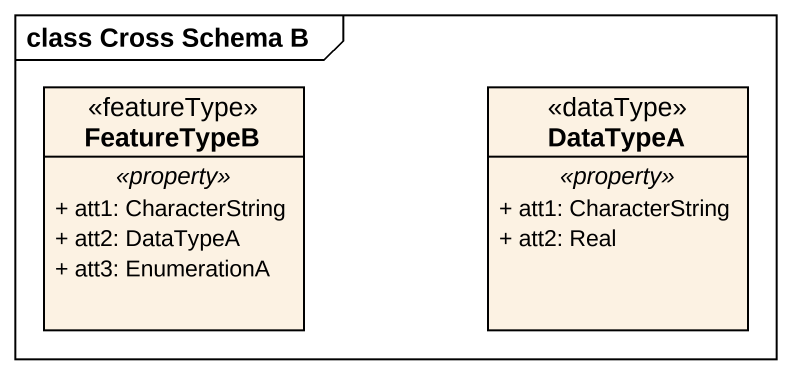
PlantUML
@startuml
mainframe class Cross Schema B
hide circle
hide empty members
skinparam classAttributeIconSize 0
class FeatureTypeB <<featureType>> {
  .. <<property>> ..
  + att1: CharacterString
  + att2: DataTypeA
  + att3: EnumerationA
}
class DataTypeA <<dataType>> {
  .. <<property>> ..
  + att1: CharacterString
  + att2: Real
}
@enduml
